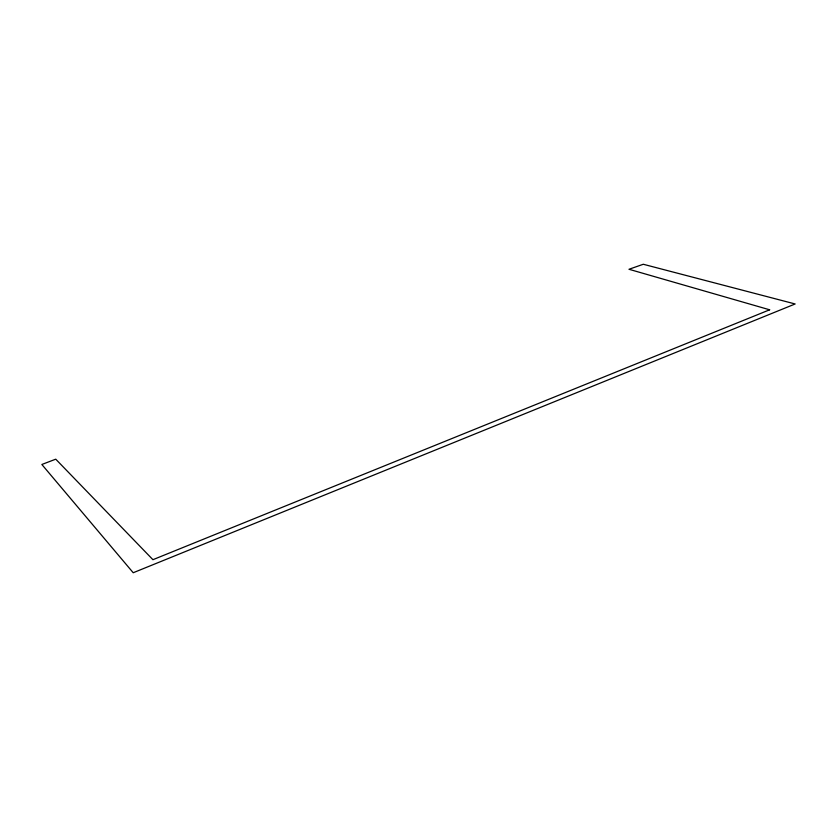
<?xml version="1.0" encoding="UTF-8"?>
<svg xmlns="http://www.w3.org/2000/svg" width="837" height="837" viewBox="0 0 837 837"><rect width="100%" height="100%" fill="white"/><g stroke="black" fill="none" stroke-linecap="round" stroke-linejoin="round"><path stroke-width="1.26" d="M769.642 309.795L152.93 559.691L55.744 459.178L41.85 464.483L133.219 572.738L795.15 303.967L643.287 264.262L628.985 269.273L769.642 309.795"/></g></svg>
